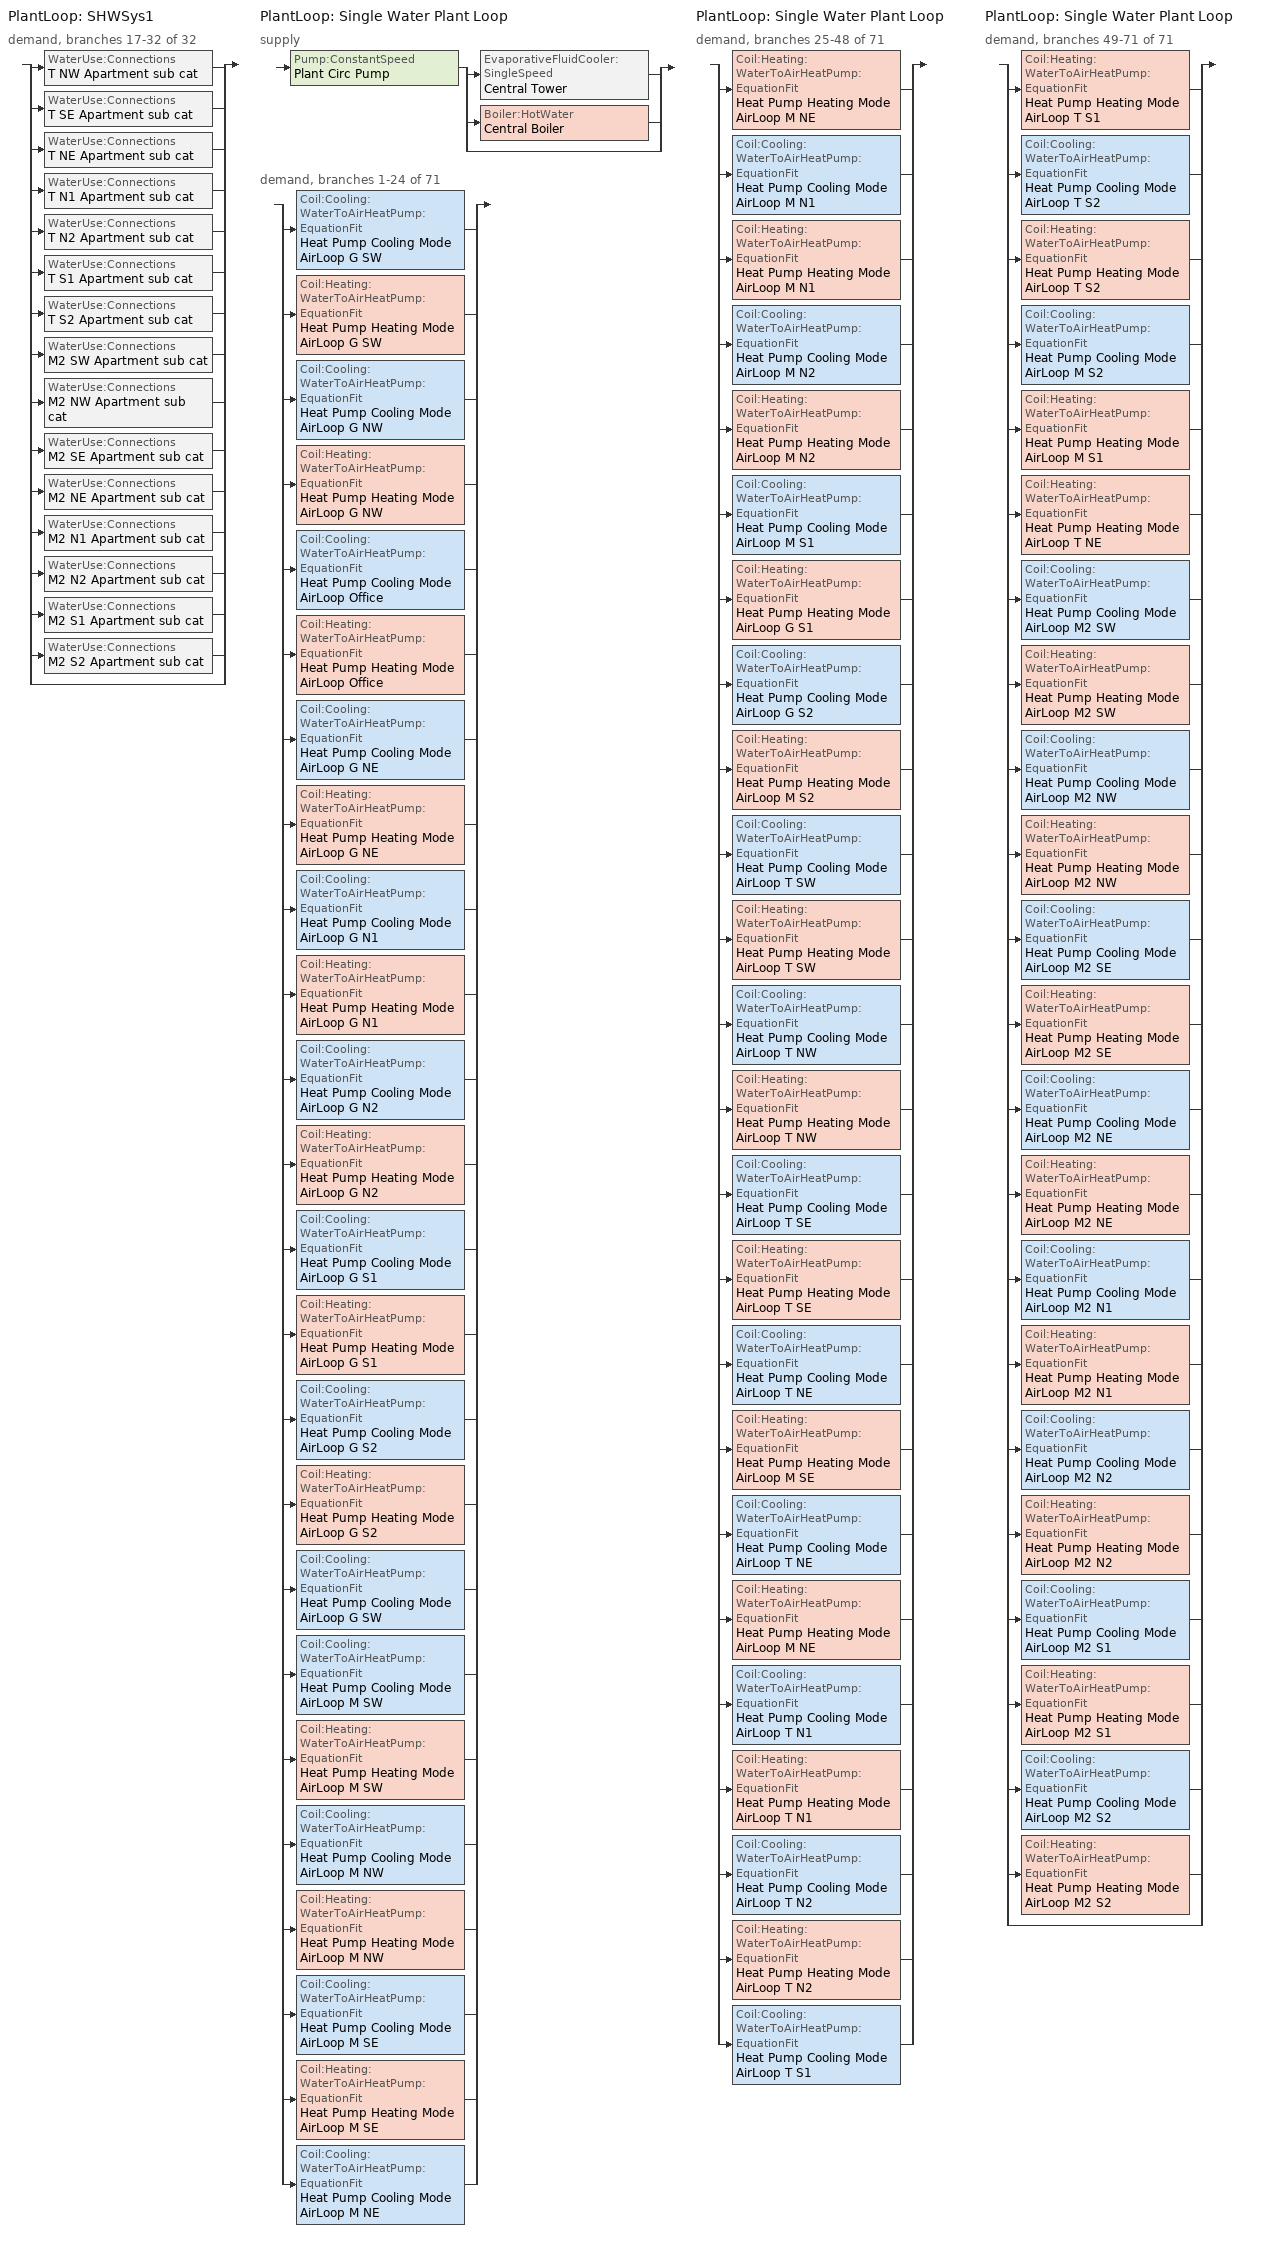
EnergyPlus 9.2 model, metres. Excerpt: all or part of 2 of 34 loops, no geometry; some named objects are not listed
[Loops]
PlantLoop 'SHWSys1'
 demand, branches 17-32 of 32: split
  | WaterUse:Connections 'T NW Apartment sub cat'
  | WaterUse:Connections 'T SE Apartment sub cat'
  | WaterUse:Connections 'T NE Apartment sub cat'
  | WaterUse:Connections 'T N1 Apartment sub cat'
  | WaterUse:Connections 'T N2 Apartment sub cat'
  | WaterUse:Connections 'T S1 Apartment sub cat'
  | WaterUse:Connections 'T S2 Apartment sub cat'
  | WaterUse:Connections 'M2 SW Apartment sub cat'
  | WaterUse:Connections 'M2 NW Apartment sub cat'
  | WaterUse:Connections 'M2 SE Apartment sub cat'
  | WaterUse:Connections 'M2 NE Apartment sub cat'
  | WaterUse:Connections 'M2 N1 Apartment sub cat'
  | WaterUse:Connections 'M2 N2 Apartment sub cat'
  | WaterUse:Connections 'M2 S1 Apartment sub cat'
  | WaterUse:Connections 'M2 S2 Apartment sub cat'
  | bypass
PlantLoop 'Single Water Plant Loop'
 supply: Pump:ConstantSpeed 'Plant Circ Pump' > split
  | EvaporativeFluidCooler:SingleSpeed 'Central Tower'
  | Boiler:HotWater 'Central Boiler'
  | bypass
 demand, branches 1-24 of 71: split
  | Coil:Cooling:WaterToAirHeatPump:EquationFit 'Heat Pump Cooling Mode AirLoop G SW'
  | Coil:Heating:WaterToAirHeatPump:EquationFit 'Heat Pump Heating Mode AirLoop G SW'
  | Coil:Cooling:WaterToAirHeatPump:EquationFit 'Heat Pump Cooling Mode AirLoop G NW'
  | Coil:Heating:WaterToAirHeatPump:EquationFit 'Heat Pump Heating Mode AirLoop G NW'
  | Coil:Cooling:WaterToAirHeatPump:EquationFit 'Heat Pump Cooling Mode AirLoop Office'
  | Coil:Heating:WaterToAirHeatPump:EquationFit 'Heat Pump Heating Mode AirLoop Office'
  | Coil:Cooling:WaterToAirHeatPump:EquationFit 'Heat Pump Cooling Mode AirLoop G NE'
  | Coil:Heating:WaterToAirHeatPump:EquationFit 'Heat Pump Heating Mode AirLoop G NE'
  | Coil:Cooling:WaterToAirHeatPump:EquationFit 'Heat Pump Cooling Mode AirLoop G N1'
  | Coil:Heating:WaterToAirHeatPump:EquationFit 'Heat Pump Heating Mode AirLoop G N1'
  | Coil:Cooling:WaterToAirHeatPump:EquationFit 'Heat Pump Cooling Mode AirLoop G N2'
  | Coil:Heating:WaterToAirHeatPump:EquationFit 'Heat Pump Heating Mode AirLoop G N2'
  | Coil:Cooling:WaterToAirHeatPump:EquationFit 'Heat Pump Cooling Mode AirLoop G S1'
  | Coil:Heating:WaterToAirHeatPump:EquationFit 'Heat Pump Heating Mode AirLoop G S1'
  | Coil:Cooling:WaterToAirHeatPump:EquationFit 'Heat Pump Cooling Mode AirLoop G S2'
  | Coil:Heating:WaterToAirHeatPump:EquationFit 'Heat Pump Heating Mode AirLoop G S2'
  | Coil:Cooling:WaterToAirHeatPump:EquationFit 'Heat Pump Cooling Mode AirLoop G SW'
  | Coil:Cooling:WaterToAirHeatPump:EquationFit 'Heat Pump Cooling Mode AirLoop M SW'
  | Coil:Heating:WaterToAirHeatPump:EquationFit 'Heat Pump Heating Mode AirLoop M SW'
  | Coil:Cooling:WaterToAirHeatPump:EquationFit 'Heat Pump Cooling Mode AirLoop M NW'
  | Coil:Heating:WaterToAirHeatPump:EquationFit 'Heat Pump Heating Mode AirLoop M NW'
  | Coil:Cooling:WaterToAirHeatPump:EquationFit 'Heat Pump Cooling Mode AirLoop M SE'
  | Coil:Heating:WaterToAirHeatPump:EquationFit 'Heat Pump Heating Mode AirLoop M SE'
  | Coil:Cooling:WaterToAirHeatPump:EquationFit 'Heat Pump Cooling Mode AirLoop M NE'
PlantLoop 'Single Water Plant Loop'
 demand, branches 25-48 of 71: split
  | Coil:Heating:WaterToAirHeatPump:EquationFit 'Heat Pump Heating Mode AirLoop M NE'
  | Coil:Cooling:WaterToAirHeatPump:EquationFit 'Heat Pump Cooling Mode AirLoop M N1'
  | Coil:Heating:WaterToAirHeatPump:EquationFit 'Heat Pump Heating Mode AirLoop M N1'
  | Coil:Cooling:WaterToAirHeatPump:EquationFit 'Heat Pump Cooling Mode AirLoop M N2'
  | Coil:Heating:WaterToAirHeatPump:EquationFit 'Heat Pump Heating Mode AirLoop M N2'
  | Coil:Cooling:WaterToAirHeatPump:EquationFit 'Heat Pump Cooling Mode AirLoop M S1'
  | Coil:Heating:WaterToAirHeatPump:EquationFit 'Heat Pump Heating Mode AirLoop G S1'
  | Coil:Cooling:WaterToAirHeatPump:EquationFit 'Heat Pump Cooling Mode AirLoop G S2'
  | Coil:Heating:WaterToAirHeatPump:EquationFit 'Heat Pump Heating Mode AirLoop M S2'
  | Coil:Cooling:WaterToAirHeatPump:EquationFit 'Heat Pump Cooling Mode AirLoop T SW'
  | Coil:Heating:WaterToAirHeatPump:EquationFit 'Heat Pump Heating Mode AirLoop T SW'
  | Coil:Cooling:WaterToAirHeatPump:EquationFit 'Heat Pump Cooling Mode AirLoop T NW'
  | Coil:Heating:WaterToAirHeatPump:EquationFit 'Heat Pump Heating Mode AirLoop T NW'
  | Coil:Cooling:WaterToAirHeatPump:EquationFit 'Heat Pump Cooling Mode AirLoop T SE'
  | Coil:Heating:WaterToAirHeatPump:EquationFit 'Heat Pump Heating Mode AirLoop T SE'
  | Coil:Cooling:WaterToAirHeatPump:EquationFit 'Heat Pump Cooling Mode AirLoop T NE'
  | Coil:Heating:WaterToAirHeatPump:EquationFit 'Heat Pump Heating Mode AirLoop M SE'
  | Coil:Cooling:WaterToAirHeatPump:EquationFit 'Heat Pump Cooling Mode AirLoop T NE'
  | Coil:Heating:WaterToAirHeatPump:EquationFit 'Heat Pump Heating Mode AirLoop M NE'
  | Coil:Cooling:WaterToAirHeatPump:EquationFit 'Heat Pump Cooling Mode AirLoop T N1'
  | Coil:Heating:WaterToAirHeatPump:EquationFit 'Heat Pump Heating Mode AirLoop T N1'
  | Coil:Cooling:WaterToAirHeatPump:EquationFit 'Heat Pump Cooling Mode AirLoop T N2'
  | Coil:Heating:WaterToAirHeatPump:EquationFit 'Heat Pump Heating Mode AirLoop T N2'
  | Coil:Cooling:WaterToAirHeatPump:EquationFit 'Heat Pump Cooling Mode AirLoop T S1'
PlantLoop 'Single Water Plant Loop'
 demand, branches 49-71 of 71: split
  | Coil:Heating:WaterToAirHeatPump:EquationFit 'Heat Pump Heating Mode AirLoop T S1'
  | Coil:Cooling:WaterToAirHeatPump:EquationFit 'Heat Pump Cooling Mode AirLoop T S2'
  | Coil:Heating:WaterToAirHeatPump:EquationFit 'Heat Pump Heating Mode AirLoop T S2'
  | Coil:Cooling:WaterToAirHeatPump:EquationFit 'Heat Pump Cooling Mode AirLoop M S2'
  | Coil:Heating:WaterToAirHeatPump:EquationFit 'Heat Pump Heating Mode AirLoop M S1'
  | Coil:Heating:WaterToAirHeatPump:EquationFit 'Heat Pump Heating Mode AirLoop T NE'
  | Coil:Cooling:WaterToAirHeatPump:EquationFit 'Heat Pump Cooling Mode AirLoop M2 SW'
  | Coil:Heating:WaterToAirHeatPump:EquationFit 'Heat Pump Heating Mode AirLoop M2 SW'
  | Coil:Cooling:WaterToAirHeatPump:EquationFit 'Heat Pump Cooling Mode AirLoop M2 NW'
  | Coil:Heating:WaterToAirHeatPump:EquationFit 'Heat Pump Heating Mode AirLoop M2 NW'
  | Coil:Cooling:WaterToAirHeatPump:EquationFit 'Heat Pump Cooling Mode AirLoop M2 SE'
  | Coil:Heating:WaterToAirHeatPump:EquationFit 'Heat Pump Heating Mode AirLoop M2 SE'
  | Coil:Cooling:WaterToAirHeatPump:EquationFit 'Heat Pump Cooling Mode AirLoop M2 NE'
  | Coil:Heating:WaterToAirHeatPump:EquationFit 'Heat Pump Heating Mode AirLoop M2 NE'
  | Coil:Cooling:WaterToAirHeatPump:EquationFit 'Heat Pump Cooling Mode AirLoop M2 N1'
  | Coil:Heating:WaterToAirHeatPump:EquationFit 'Heat Pump Heating Mode AirLoop M2 N1'
  | Coil:Cooling:WaterToAirHeatPump:EquationFit 'Heat Pump Cooling Mode AirLoop M2 N2'
  | Coil:Heating:WaterToAirHeatPump:EquationFit 'Heat Pump Heating Mode AirLoop M2 N2'
  | Coil:Cooling:WaterToAirHeatPump:EquationFit 'Heat Pump Cooling Mode AirLoop M2 S1'
  | Coil:Heating:WaterToAirHeatPump:EquationFit 'Heat Pump Heating Mode AirLoop M2 S1'
  | Coil:Cooling:WaterToAirHeatPump:EquationFit 'Heat Pump Cooling Mode AirLoop M2 S2'
  | Coil:Heating:WaterToAirHeatPump:EquationFit 'Heat Pump Heating Mode AirLoop M2 S2'
  | bypass
[Sizing:Plant]
Single Water Plant Loop: Loop Type=Heating; Design Loop Exit Temperature {C}=30; Loop Design Temperature Difference {deltaC}=11
[Coil:Cooling:WaterToAirHeatPump:EquationFit] Rated Air Flow Rate {m3/s}=autosize; Rated Water Flow Rate {m3/s}=autosize; Gross Rated Total Cooling Capacity {W}=autosize; Gross Rated Sensible Cooling Capacity {W}=autosize; Total Cooling Capacity Coefficient 1=-4.30267; Total Cooling Capacity Coefficient 2=7.18537; Total Cooling Capacity Coefficient 3=-2.23947; Total Cooling Capacity Coefficient 4=0.139996; Total Cooling Capacity Coefficient 5=0.10266; Sensible Cooling Capacity Coefficient 1=6.00194; Sensible Cooling Capacity Coefficient 2=22.6301; Sensible Cooling Capacity Coefficient 3=-26.7961; Sensible Cooling Capacity Coefficient 4=-1.72375; Sensible Cooling Capacity Coefficient 5=0.490645; Sensible Cooling Capacity Coefficient 6=0.0693119; Cooling Power Consumption Coefficient 1=-5.67776; Cooling Power Consumption Coefficient 2=0.438988; Cooling Power Consumption Coefficient 3=5.84528; Cooling Power Consumption Coefficient 4=0.141606; Cooling Power Consumption Coefficient 5=-0.168728; Nominal Time for Condensate Removal to Begin {s}=0; Ratio of Initial Moisture Evaporation Rate and Steady State Latent Capacity=0
Name | Gross Rated Cooling COP
Heat Pump Cooling Mode AirLoop G SW; Heat Pump Cooling Mode AirLoop G NW; Heat Pump Cooling Mode AirLoop G NE; Heat Pump Cooling Mode AirLoop G N1; Heat Pump Cooling Mode AirLoop G N2; Heat Pump Cooling Mode AirLoop G S1; Heat Pump Cooling Mode AirLoop G S2; Heat Pump Cooling Mode AirLoop M NE; Heat Pump Cooling Mode AirLoop M N1; Heat Pump Cooling Mode AirLoop M N2; Heat Pump Cooling Mode AirLoop M S1; Heat Pump Cooling Mode AirLoop M S2; Heat Pump Cooling Mode AirLoop T N1; Heat Pump Cooling Mode AirLoop T N2; Heat Pump Cooling Mode AirLoop M2 NE; Heat Pump Cooling Mode AirLoop M2 N1; Heat Pump Cooling Mode AirLoop M2 N2; Heat Pump Cooling Mode AirLoop M2 S1; Heat Pump Cooling Mode AirLoop M2 S2 | 3.86542
Heat Pump Cooling Mode AirLoop Office; Heat Pump Cooling Mode AirLoop M NW; Heat Pump Cooling Mode AirLoop M SE; Heat Pump Cooling Mode AirLoop T SW; Heat Pump Cooling Mode AirLoop T NW; Heat Pump Cooling Mode AirLoop T SE; Heat Pump Cooling Mode AirLoop T NE; Heat Pump Cooling Mode AirLoop T S1; Heat Pump Cooling Mode AirLoop T S2; Heat Pump Cooling Mode AirLoop M SW; Heat Pump Cooling Mode AirLoop M2 NW; Heat Pump Cooling Mode AirLoop M2 SE; Heat Pump Cooling Mode AirLoop M2 SW | 4.13178
[Coil:Heating:WaterToAirHeatPump:EquationFit] Rated Air Flow Rate {m3/s}=autosize; Rated Water Flow Rate {m3/s}=autosize; Gross Rated Heating Capacity {W}=autosize; Gross Rated Heating COP=4.2; Heating Capacity Coefficient 1=0.237847; Heating Capacity Coefficient 2=-3.35824; Heating Capacity Coefficient 3=3.8064; Heating Capacity Coefficient 4=0.1792; Heating Capacity Coefficient 5=0.128607; Heating Power Consumption Coefficient 1=-3.79176; Heating Power Consumption Coefficient 2=3.38799; Heating Power Consumption Coefficient 3=1.50226; Heating Power Consumption Coefficient 4=-0.177654; Heating Power Consumption Coefficient 5=-0.10308
Heat Pump HEATING Mode AirLoop G SW; Heat Pump HEATING Mode AirLoop G NW; Heat Pump HEATING Mode AirLoop Office; Heat Pump HEATING Mode AirLoop G NE; Heat Pump HEATING Mode AirLoop G N1; Heat Pump HEATING Mode AirLoop G N2; Heat Pump HEATING Mode AirLoop G S1; Heat Pump HEATING Mode AirLoop G S2; Heat Pump HEATING Mode AirLoop M SW; Heat Pump HEATING Mode AirLoop M NW; Heat Pump HEATING Mode AirLoop M SE; Heat Pump HEATING Mode AirLoop M NE; Heat Pump HEATING Mode AirLoop M N1; Heat Pump HEATING Mode AirLoop M N2; Heat Pump HEATING Mode AirLoop M S1; Heat Pump HEATING Mode AirLoop M S2; Heat Pump HEATING Mode AirLoop T SW; Heat Pump HEATING Mode AirLoop T NW; Heat Pump HEATING Mode AirLoop T SE; Heat Pump HEATING Mode AirLoop T NE; Heat Pump HEATING Mode AirLoop T N1; Heat Pump HEATING Mode AirLoop T N2; Heat Pump HEATING Mode AirLoop T S1; Heat Pump HEATING Mode AirLoop T S2; Heat Pump HEATING Mode AirLoop M2 SW; Heat Pump HEATING Mode AirLoop M2 NW; Heat Pump HEATING Mode AirLoop M2 SE; Heat Pump HEATING Mode AirLoop M2 NE; Heat Pump HEATING Mode AirLoop M2 N1; Heat Pump HEATING Mode AirLoop M2 N2; Heat Pump HEATING Mode AirLoop M2 S1; Heat Pump HEATING Mode AirLoop M2 S2
[Pump:ConstantSpeed]
Plant Circ Pump: Design Flow Rate {m3/s}=autosize; Design Pump Head {Pa}=224180; Design Power Consumption {W}=autosize; Motor Efficiency=0.9; Fraction of Motor Inefficiencies to Fluid Stream=0; Pump Control Type=Intermittent
[Boiler:HotWater]
Central Boiler: Fuel Type=NaturalGas; Nominal Capacity {W}=351073; Nominal Thermal Efficiency=0.75; Efficiency Curve Temperature Evaluation Variable=LeavingBoiler; Normalized Boiler Efficiency Curve=Central Boiler Efficiency Curve; Design Water Flow Rate {m3/s}=autosize; Minimum Part Load Ratio=0; Maximum Part Load Ratio=1.2; Optimum Part Load Ratio=1; Water Outlet Upper Temperature Limit {C}=95; Boiler Flow Mode=ConstantFlow
[EvaporativeFluidCooler:SingleSpeed]
Central Tower: Design Air Flow Rate {m3/s}=autosize; Design Air Flow Rate Fan Power {W}=autosize; Design Spray Water Flow Rate {m3/s}=0.002208; Performance Input Method=UFactorTimesAreaAndDesignWaterFlowRate; Design Air Flow Rate U-factor Times Area Value {W/K}=autosize; Design Water Flow Rate {m3/s}=autosize
[PlantLoop]
Single Water Plant Loop: Fluid Type=Water; Plant Equipment Operation Scheme=Plant Loop Operation; Maximum Loop Temperature {C}=35; Minimum Loop Temperature {C}=10; Maximum Loop Flow Rate {m3/s}=autosize; Minimum Loop Flow Rate {m3/s}=0; Plant Loop Volume {m3}=autocalculate; Load Distribution Scheme=SequentialLoad; Plant Loop Demand Calculation Scheme=DualSetpointDeadband
[PlantEquipmentList]
WSHPPlant Heating Equipment: Central Boiler
WSHPPlant Cooling Equipment: Central Tower
[PlantEquipmentOperation:CoolingLoad]
WSHPPlant Cool Operation Scheme: Load Range 1 Lower Limit {W}=0; Load Range 1 Upper Limit {W}=1000000000000000; Range 1 Equipment List=WSHPPlant Cooling Equipment
[PlantEquipmentOperation:HeatingLoad]
WSHPPlant Heat Operation Scheme: Load Range 1 Lower Limit {W}=0; Load Range 1 Upper Limit {W}=1000000000000000; Range 1 Equipment List=WSHPPlant Heating Equipment
[PlantEquipmentOperationSchemes]
Plant Loop Operation: Control Scheme 1=WSHPPlant Heat Operation Scheme; Control Scheme 1 Schedule=All On; Control Scheme 2=WSHPPlant Cool Operation Scheme; Control Scheme 2 Schedule=All On
[EnergyManagementSystem:Sensor]
BoilerPLR: Output:Variable or Output:Meter Index Key=Central Boiler; Output:Variable or Output:Meter=Boiler Part Load Ratio
[SetpointManager:Scheduled:DualSetpoint] Control Variable=Temperature; High Setpoint Schedule=PLANT LOOP HIGH TEMP SCHEDULE; Low Setpoint Schedule=PLANT LOOP LOW TEMP SCHEDULE
Name | Setpoint Node or NodeList
Water Loop Setpoint Manager | Plant Supply Outlet Node
Water Loop Setpoint Manager new | CENTRAL TOWER OUTLET NODE
Water Loop Setpoint Manager new 2 | CENTRAL BOILER OUTLET NODE
[WaterUse:Equipment] Peak Flow Rate {m3/s}=3.29E-06; Flow Rate Fraction Schedule=APT_DHW_SCH; Target Temperature Schedule=SHW Target Temp Sched; Hot Water Supply Temperature Schedule=SHW Supply Temp Sched; Sensible Fraction Schedule=SHW Sensible fract sched; Latent Fraction Schedule=SHW Latent fract sched
Name | Zone
T NW Apartment sub cat | T NW Apartment ZN Thermal Zone
T SE Apartment sub cat | T SE Apartment ZN Thermal Zone
T NE Apartment sub cat | T NE Apartment ZN Thermal Zone
T N1 Apartment sub cat | T N1 Apartment ZN Thermal Zone
T N2 Apartment sub cat | T N2 Apartment ZN Thermal Zone
T S1 Apartment sub cat | T S1 Apartment ZN Thermal Zone
T S2 Apartment sub cat | T S2 Apartment ZN Thermal Zone
M2 SW Apartment sub cat | M2 SW Apartment ZN Thermal Zone
M2 NW Apartment sub cat | M2 NW Apartment ZN Thermal Zone
M2 SE Apartment sub cat | M2 SE Apartment ZN Thermal Zone
M2 NE Apartment sub cat | M2 NE Apartment ZN Thermal Zone
M2 N1 Apartment sub cat | M2 N1 Apartment ZN Thermal Zone
M2 N2 Apartment sub cat | M2 N2 Apartment ZN Thermal Zone
M2 S1 Apartment sub cat | M2 S1 Apartment ZN Thermal Zone
M2 S2 Apartment sub cat | M2 S2 Apartment ZN Thermal Zone
[WaterUse:Connections]
Name | Water Use Equipment 1
T NW Apartment sub cat | T NW Apartment sub cat
T SE Apartment sub cat | T SE Apartment sub cat
T NE Apartment sub cat | T NE Apartment sub cat
T N1 Apartment sub cat | T N1 Apartment sub cat
T N2 Apartment sub cat | T N2 Apartment sub cat
T S1 Apartment sub cat | T S1 Apartment sub cat
T S2 Apartment sub cat | T S2 Apartment sub cat
M2 SW Apartment sub cat | M2 SW Apartment sub cat
M2 NW Apartment sub cat | M2 NW Apartment sub cat
M2 SE Apartment sub cat | M2 SE Apartment sub cat
M2 NE Apartment sub cat | M2 NE Apartment sub cat
M2 N1 Apartment sub cat | M2 N1 Apartment sub cat
M2 N2 Apartment sub cat | M2 N2 Apartment sub cat
M2 S1 Apartment sub cat | M2 S1 Apartment sub cat
M2 S2 Apartment sub cat | M2 S2 Apartment sub cat
[Schedule:Compact]
All On: Through: 12/31, For: AllDays, Until: 24:00, 1
SHW TARGET TEMP SCHED; SHW SUPPLY TEMP SCHED: Through: 12/31, For: AllDays, Until: 24:00, 48.8889
SHW Latent fract sched: Through: 12/31, For: AllDays, Until: 24:00, 0.05
SHW Sensible fract sched: Through: 12/31, For: AllDays, Until: 24:00, 0.2
APT_DHW_SCH: THROUGH: 12/31, FOR: AllDays, UNTIL: 1:00, 0.08, UNTIL: 2:00, 0.04, UNTIL: 3:00, 0.01, UNTIL: 4:00, 0.01, UNTIL: 5:00, 0.04, UNTIL: 6:00, 0.27, UNTIL: 7:00, 0.94, UNTIL: 8:00, 1, UNTIL: 9:00, 0.96, UNTIL: 10:00, 0.84, UNTIL: 11:00, 0.76, UNTIL: 12:00, 0.61, UNTIL: 13:00, 0.53, UNTIL: 14:00, 0.47, UNTIL: 15:00, 0.41, UNTIL: 16:00, 0.47, UNTIL: 17:00, 0.55, UNTIL: 18:00, 0.73, UNTIL: 19:00, 0.86, UNTIL: 20:00, 0.82, UNTIL: 21:00, 0.75, UNTIL: 22:00, 0.61, UNTIL: 23:00, 0.53, UNTIL: 24:00, 0.29
PLANT LOOP HIGH TEMP SCHEDULE: Through: 12/31, For: Alldays, Until: 24:00, 30
PLANT LOOP LOW TEMP SCHEDULE: Through: 12/31, For: Alldays, Until: 24:00, 20
[Curve:Quadratic]
Central Boiler Efficiency Curve: Coefficient1 Constant=1; Coefficient2 x=0; Coefficient3 x**2=0; Minimum Value of x=0; Maximum Value of x=1
